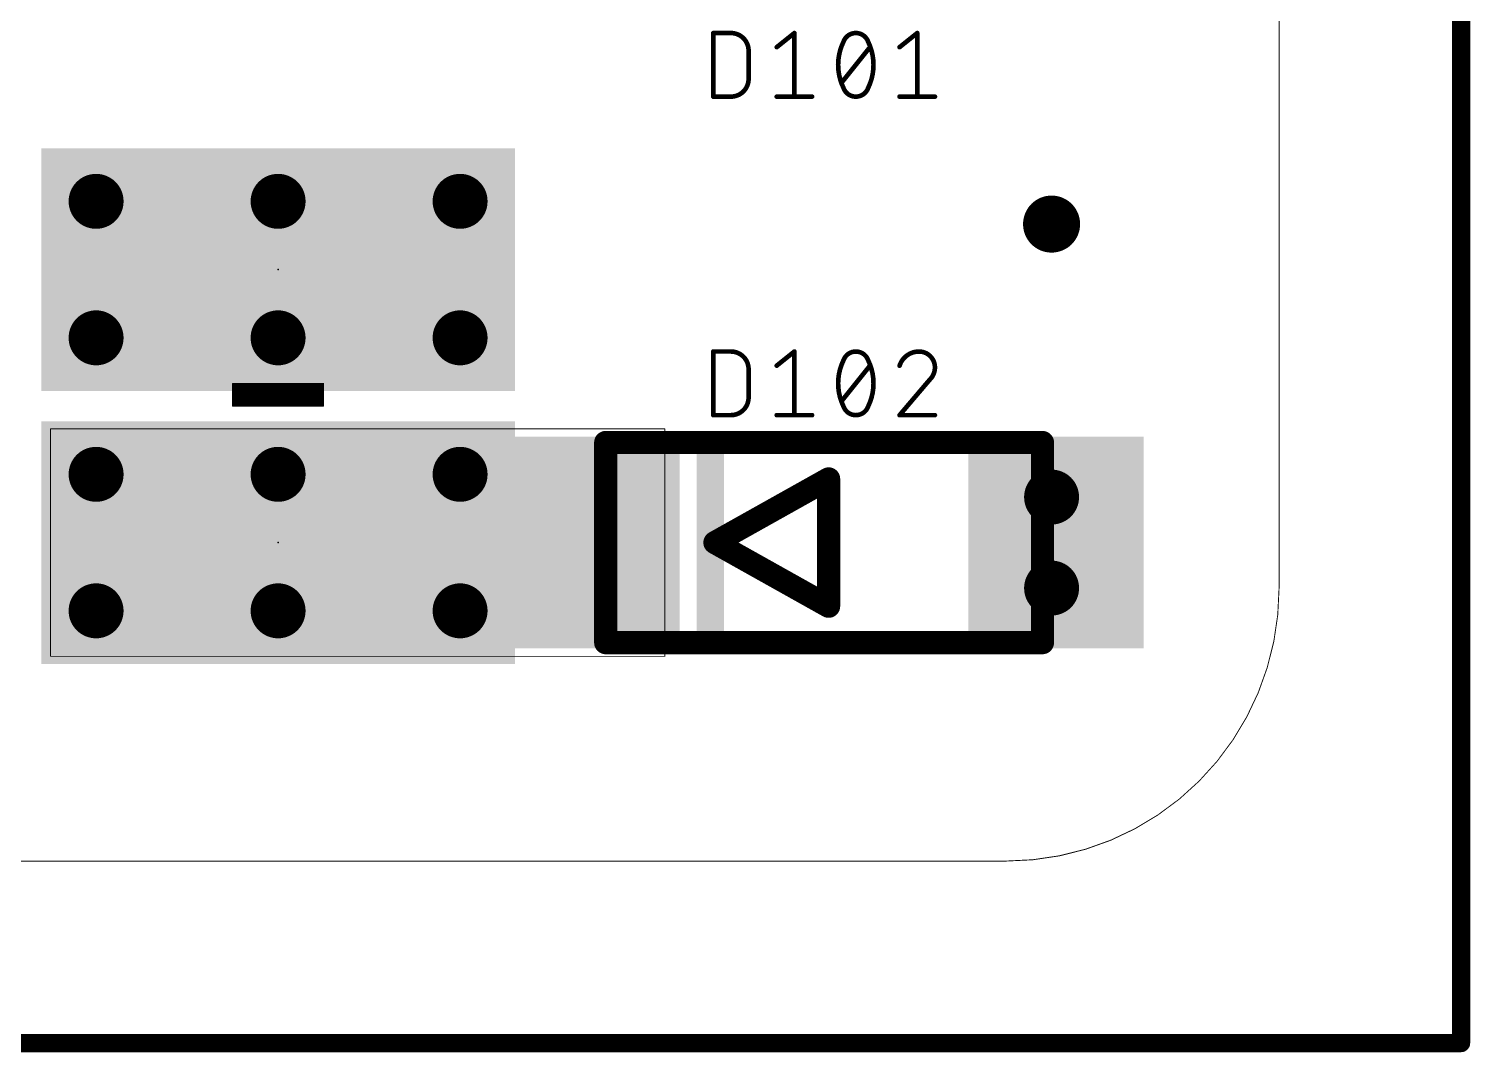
# Model space of a CAD drawing. Extents: x -59.9 to -20.9, y 122.9 to 183.1.
# Drawn here: x -36.74 to -20.9, y 122.9 to 134.15 of the extents above; entities that cross this region are included whole.
import ezdxf

# ---------------------------------------------------------------- set-up
doc = ezdxf.new("R2010")
doc.units = 0
for name, color, linetype in [('1', 12, 'CONTINUOUS'), ('18', 110, 'CONTINUOUS'), ('20', 31, 'CONTINUOUS'), ('21', 253, 'CONTINUOUS'), ('23', 53, 'CONTINUOUS'), ('25', 253, 'CONTINUOUS'), ('29', 253, 'CONTINUOUS'), ('41', 12, 'CONTINUOUS'), ('51', 253, 'CONTINUOUS')]:
    doc.layers.add(name, color=color, linetype=linetype)

# ---------------------------------------------------------------- blocks, each defined once
blk = doc.blocks.new('RECT')
blk.add_solid([(-0.5, -0.5), (0.5, -0.5), (-0.5, 0.5), (0.5, 0.5)])
blk = doc.blocks.new('PIE')
at = {"const_width": 0.5}
blk.add_lwpolyline([(0, -0.25, 1), (0, 0.25, 1), (0, -0.25)], format="xyb", dxfattribs=at)
blk = doc.blocks.new('ROUNDV')
at = {"const_width": 0.5}
blk.add_lwpolyline([(0, -0.25, 1), (0, 0.25, 1), (0, -0.25)], format="xyb", dxfattribs=at)

msp = doc.modelspace()

# ---------------------------------------------------------------- linework, layer by layer
at = {"layer": '1'}
for points, const_width in [([(-21, 183), (-21, 123)], 0.2), ([(-36.5, 129.75), (-36.5, 127.25)], 0.01), ([(-29.75, 129.75), (-36.5, 129.75)], 0.01), ([(-29.75, 127.25), (-29.75, 129.75)], 0.01), ([(-36.5, 127.25), (-29.75, 127.25)], 0.01), ([(-21, 123), (-59.75, 123)], 0.2)]:
    msp.add_lwpolyline(points, dxfattribs=dict(at, const_width=const_width))
for points, const_width in [([(-36.4975, 129.75, 1), (-36.5025, 129.75)], 0.005), ([(-36.5, 129.7525, 1), (-36.5, 129.7475)], 0.005), ([(-29.7475, 129.75, 1), (-29.7525, 129.75)], 0.005), ([(-29.75, 129.7475, 1), (-29.75, 129.7525)], 0.005), ([(-36.5, 127.2525, 1), (-36.5, 127.2475)], 0.005), ([(-36.5025, 127.25, 1), (-36.4975, 127.25)], 0.005), ([(-29.7525, 127.25, 1), (-29.7475, 127.25)], 0.005), ([(-29.75, 127.2475, 1), (-29.75, 127.2525)], 0.005), ([(-21, 122.95, 1), (-21, 123.05)], 0.1), ([(-21.05, 123, 1), (-20.95, 123)], 0.1)]:
    msp.add_lwpolyline(points, format="xyb", dxfattribs=dict(at, const_width=const_width))
at = {"layer": '20', "const_width": 0.01}
for points in [[(-23, 178), (-23, 128)], [(-26, 125), (-55, 125)]]:
    msp.add_lwpolyline(points, dxfattribs=at)
at = {"layer": '20'}
for points, const_width in [([(-26, 125, 0.4142), (-23, 128)], 0.01), ([(-22.9975, 128, 1), (-23.0025, 128)], 0.005), ([(-23.0025, 128, 1), (-22.9975, 128)], 0.005), ([(-26, 125.0025, 1), (-26, 124.9975)], 0.005), ([(-26, 124.9975, 1), (-26, 125.0025)], 0.005)]:
    msp.add_lwpolyline(points, format="xyb", dxfattribs=dict(at, const_width=const_width))
at = {"layer": '21', "const_width": 0.254}
for points in [[(-29.2, 128.5), (-27.95, 129.2)], [(-27.95, 129.2), (-27.95, 127.8)], [(-27.95, 127.8), (-29.2, 128.5)]]:
    msp.add_lwpolyline(points, dxfattribs=at)
at = {"layer": '21', "const_width": 0.127}
for points in [[(-27.8865, 129.2, 1), (-28.0135, 129.2)], [(-27.919, 129.1446, 1), (-27.981, 129.2554)], [(-29.169, 128.5554, 1), (-29.231, 128.4446)], [(-29.231, 128.5554, 1), (-29.169, 128.4446)], [(-28.0135, 127.8, 1), (-27.8865, 127.8)], [(-27.981, 127.7446, 1), (-27.919, 127.8554)]]:
    msp.add_lwpolyline(points, format="xyb", dxfattribs=at)
at = {"layer": '23'}
for p in [(-25.5, 132), (-34, 131.5), (-34, 128.5), (-28, 128.5)]:
    msp.add_point(p, dxfattribs=at)
at = {"layer": '25', "const_width": 0.0508}
for points in [[(-29.218, 133.4004), (-29.218, 134.0996)], [(-29.218, 134.0996), (-29.0237, 134.0996)], [(-28.5205, 133.9442), (-28.3263, 134.0996)], [(-28.3263, 134.0996), (-28.3263, 133.4004)], [(-27.1705, 133.9442), (-26.9763, 134.0996)], [(-26.9763, 134.0996), (-26.9763, 133.4004)], [(-28.8295, 133.9054), (-28.8295, 133.5946)], [(-27.8066, 133.5558), (-27.4959, 133.9442)], [(-29.0237, 133.4004), (-29.218, 133.4004)], [(-28.5205, 133.4004), (-28.132, 133.4004)], [(-27.1705, 133.4004), (-26.782, 133.4004)], [(-29.218, 129.9004), (-29.218, 130.5996)], [(-29.218, 130.5996), (-29.0237, 130.5996)], [(-28.5205, 130.4442), (-28.3263, 130.5996)], [(-28.3263, 130.5996), (-28.3263, 129.9004)], [(-28.8295, 130.4054), (-28.8295, 130.0946)], [(-27.8066, 130.0558), (-27.4959, 130.4442)], [(-26.8403, 130.2888), (-27.1705, 129.9004)], [(-29.0237, 129.9004), (-29.218, 129.9004)], [(-28.5205, 129.9004), (-28.132, 129.9004)], [(-27.1705, 129.9004), (-26.782, 129.9004)]]:
    msp.add_lwpolyline(points, dxfattribs=at)
at = {"layer": '25'}
for points, const_width in [([(-29.2053, 134.0996, 1), (-29.2307, 134.0996)], 0.0254), ([(-29.218, 134.1123, 1), (-29.218, 134.0869)], 0.0254), ([(-28.8295, 133.9054, 0.4142), (-29.0237, 134.0996)], 0.0508), ([(-29.0237, 134.1123, 1), (-29.0237, 134.0869)], 0.0254), ([(-29.0237, 134.0869, 1), (-29.0237, 134.1123)], 0.0254), ([(-28.3136, 134.0996, 1), (-28.339, 134.0996)], 0.0254), ([(-28.3183, 134.0897, 1), (-28.3342, 134.1095)], 0.0254), ([(-27.7872, 134.0025, 0.1139), (-27.8455, 133.75)], 0.0508), ([(-27.6513, 134.0996, 0.3205), (-27.7872, 134.0025)], 0.0508), ([(-27.7992, 134.0066, 1), (-27.7752, 133.9984)], 0.0254), ([(-27.7758, 133.9969, 1), (-27.7986, 134.0081)], 0.0254), ([(-27.5153, 134.0025, 0.3205), (-27.6513, 134.0996)], 0.0508), ([(-27.6512, 134.1123, 1), (-27.6513, 134.0869)], 0.0254), ([(-27.6512, 134.0869, 1), (-27.6513, 134.1123)], 0.0254), ([(-27.457, 133.75, 0.1139), (-27.5153, 134.0025)], 0.0508), ([(-27.5039, 134.0081, 1), (-27.5267, 133.9969)], 0.0254), ([(-27.5273, 133.9984, 1), (-27.5033, 134.0066)], 0.0254), ([(-26.9636, 134.0996, 1), (-26.9889, 134.0996)], 0.0254), ([(-26.9683, 134.0897, 1), (-26.9842, 134.1095)], 0.0254), ([(-28.8168, 133.9054, 1), (-28.8422, 133.9054)], 0.0254), ([(-28.8422, 133.9054, 1), (-28.8168, 133.9054)], 0.0254), ([(-28.5284, 133.9541, 1), (-28.5125, 133.9343)], 0.0254), ([(-27.486, 133.9363, 1), (-27.5058, 133.9522)], 0.0254), ([(-27.1784, 133.9541, 1), (-27.1625, 133.9343)], 0.0254), ([(-27.8455, 133.75, 0.1139), (-27.7872, 133.4975)], 0.0508), ([(-27.8328, 133.75, 1), (-27.8582, 133.75)], 0.0254), ([(-27.8582, 133.75, 1), (-27.8328, 133.75)], 0.0254), ([(-27.5153, 133.4975, 0.1139), (-27.457, 133.75)], 0.0508), ([(-27.4443, 133.75, 1), (-27.4697, 133.75)], 0.0254), ([(-27.4697, 133.75, 1), (-27.4443, 133.75)], 0.0254), ([(-29.0237, 133.4004, 0.4142), (-28.8295, 133.5946)], 0.0508), ([(-28.8168, 133.5946, 1), (-28.8422, 133.5946)], 0.0254), ([(-28.8422, 133.5946, 1), (-28.8168, 133.5946)], 0.0254), ([(-27.8165, 133.5637, 1), (-27.7967, 133.5478)], 0.0254), ([(-29.218, 133.4131, 1), (-29.218, 133.3877)], 0.0254), ([(-29.2307, 133.4004, 1), (-29.2053, 133.4004)], 0.0254), ([(-29.0237, 133.4131, 1), (-29.0237, 133.3877)], 0.0254), ([(-29.0237, 133.3877, 1), (-29.0237, 133.4131)], 0.0254), ([(-28.5205, 133.4131, 1), (-28.5205, 133.3877)], 0.0254), ([(-28.339, 133.4004, 1), (-28.3136, 133.4004)], 0.0254), ([(-28.132, 133.3877, 1), (-28.132, 133.4131)], 0.0254), ([(-27.7872, 133.4975, 0.3205), (-27.6513, 133.4004)], 0.0508), ([(-27.7752, 133.5016, 1), (-27.7992, 133.4934)], 0.0254), ([(-27.7986, 133.4919, 1), (-27.7758, 133.5031)], 0.0254), ([(-27.6513, 133.4004, 0.3205), (-27.5153, 133.4975)], 0.0508), ([(-27.6512, 133.4131, 1), (-27.6513, 133.3877)], 0.0254), ([(-27.6512, 133.3877, 1), (-27.6513, 133.4131)], 0.0254), ([(-27.5267, 133.5031, 1), (-27.5039, 133.4919)], 0.0254), ([(-27.5033, 133.4934, 1), (-27.5273, 133.5016)], 0.0254), ([(-27.1705, 133.4131, 1), (-27.1705, 133.3877)], 0.0254), ([(-26.9889, 133.4004, 1), (-26.9636, 133.4004)], 0.0254), ([(-26.782, 133.3877, 1), (-26.782, 133.4131)], 0.0254), ([(-29.2053, 130.5996, 1), (-29.2307, 130.5996)], 0.0254), ([(-29.218, 130.6123, 1), (-29.218, 130.5869)], 0.0254), ([(-28.8295, 130.4054, 0.4142), (-29.0237, 130.5996)], 0.0508), ([(-29.0237, 130.6123, 1), (-29.0237, 130.5869)], 0.0254), ([(-29.0237, 130.5869, 1), (-29.0237, 130.6123)], 0.0254), ([(-28.3136, 130.5996, 1), (-28.339, 130.5996)], 0.0254), ([(-28.3183, 130.5897, 1), (-28.3342, 130.6095)], 0.0254), ([(-27.7872, 130.5025, 0.1139), (-27.8455, 130.25)], 0.0508), ([(-27.6513, 130.5996, 0.3205), (-27.7872, 130.5025)], 0.0508), ([(-27.7992, 130.5066, 1), (-27.7752, 130.4984)], 0.0254), ([(-27.7758, 130.4969, 1), (-27.7986, 130.5081)], 0.0254), ([(-27.5153, 130.5025, 0.3205), (-27.6513, 130.5996)], 0.0508), ([(-27.6512, 130.6123, 1), (-27.6513, 130.5869)], 0.0254), ([(-27.6512, 130.5869, 1), (-27.6513, 130.6123)], 0.0254), ([(-27.457, 130.25, 0.1139), (-27.5153, 130.5025)], 0.0508), ([(-27.5039, 130.5081, 1), (-27.5267, 130.4969)], 0.0254), ([(-27.5273, 130.4984, 1), (-27.5033, 130.5066)], 0.0254), ([(-26.9568, 130.5996, 0.3252), (-27.1705, 130.4442)], 0.0508), ([(-26.782, 130.4248, 0.4142), (-26.9568, 130.5996)], 0.0508), ([(-26.9568, 130.6123, 1), (-26.9568, 130.5869)], 0.0254), ([(-26.9568, 130.5869, 1), (-26.9568, 130.6123)], 0.0254), ([(-28.8168, 130.4054, 1), (-28.8422, 130.4054)], 0.0254), ([(-28.8422, 130.4054, 1), (-28.8168, 130.4054)], 0.0254), ([(-28.5284, 130.4541, 1), (-28.5125, 130.4343)], 0.0254), ([(-27.486, 130.4363, 1), (-27.5058, 130.4522)], 0.0254), ([(-27.1826, 130.4481, 1), (-27.1584, 130.4403)], 0.0254), ([(-26.8403, 130.2888, 0.2053), (-26.782, 130.4248)], 0.0508), ([(-26.7693, 130.4248, 1), (-26.7947, 130.4248)], 0.0254), ([(-26.7947, 130.4248, 1), (-26.7693, 130.4248)], 0.0254), ([(-27.8455, 130.25, 0.1139), (-27.7872, 129.9975)], 0.0508), ([(-27.8328, 130.25, 1), (-27.8582, 130.25)], 0.0254), ([(-27.8582, 130.25, 1), (-27.8328, 130.25)], 0.0254), ([(-27.5153, 129.9975, 0.1139), (-27.457, 130.25)], 0.0508), ([(-27.4443, 130.25, 1), (-27.4697, 130.25)], 0.0254), ([(-27.4697, 130.25, 1), (-27.4443, 130.25)], 0.0254), ([(-26.8491, 130.298, 1), (-26.8315, 130.2796)], 0.0254), ([(-26.8306, 130.2806, 1), (-26.85, 130.2971)], 0.0254), ([(-29.0237, 129.9004, 0.4142), (-28.8295, 130.0946)], 0.0508), ([(-28.8168, 130.0946, 1), (-28.8422, 130.0946)], 0.0254), ([(-28.8422, 130.0946, 1), (-28.8168, 130.0946)], 0.0254), ([(-27.8165, 130.0637, 1), (-27.7967, 130.0478)], 0.0254), ([(-29.218, 129.9131, 1), (-29.218, 129.8877)], 0.0254), ([(-29.2307, 129.9004, 1), (-29.2053, 129.9004)], 0.0254), ([(-29.0237, 129.9131, 1), (-29.0237, 129.8877)], 0.0254), ([(-29.0237, 129.8877, 1), (-29.0237, 129.9131)], 0.0254), ([(-28.5205, 129.9131, 1), (-28.5205, 129.8877)], 0.0254), ([(-28.339, 129.9004, 1), (-28.3136, 129.9004)], 0.0254), ([(-28.132, 129.8877, 1), (-28.132, 129.9131)], 0.0254), ([(-27.7872, 129.9975, 0.3205), (-27.6513, 129.9004)], 0.0508), ([(-27.7752, 130.0016, 1), (-27.7992, 129.9934)], 0.0254), ([(-27.7986, 129.9919, 1), (-27.7758, 130.0031)], 0.0254), ([(-27.6513, 129.9004, 0.3205), (-27.5153, 129.9975)], 0.0508), ([(-27.6512, 129.9131, 1), (-27.6513, 129.8877)], 0.0254), ([(-27.6512, 129.8877, 1), (-27.6513, 129.9131)], 0.0254), ([(-27.5267, 130.0031, 1), (-27.5039, 129.9919)], 0.0254), ([(-27.5033, 129.9934, 1), (-27.5273, 130.0016)], 0.0254), ([(-27.1705, 129.9131, 1), (-27.1705, 129.8877)], 0.0254), ([(-27.1801, 129.9086, 1), (-27.1608, 129.8922)], 0.0254), ([(-26.782, 129.8877, 1), (-26.782, 129.9131)], 0.0254)]:
    msp.add_lwpolyline(points, format="xyb", dxfattribs=dict(at, const_width=const_width))
at = {"layer": '41', "const_width": 0.01}
for points in [[(-34.5, 130.25), (-33.5, 130.25)], [(-34.5, 130), (-34.5, 130.25)], [(-34.5, 130.24), (-33.5, 130.24)], [(-34.5, 130.23), (-33.5, 130.23)], [(-34.5, 130.22), (-33.5, 130.22)], [(-34.5, 130.21), (-33.5, 130.21)], [(-34.5, 130.2), (-33.5, 130.2)], [(-33.5, 130.25), (-33.5, 130)], [(-34.5, 130.19), (-33.5, 130.19)], [(-34.5, 130.18), (-33.5, 130.18)], [(-34.5, 130.17), (-33.5, 130.17)], [(-34.5, 130.16), (-33.5, 130.16)], [(-34.5, 130.15), (-33.5, 130.15)], [(-34.5, 130.14), (-33.5, 130.14)], [(-34.5, 130.13), (-33.5, 130.13)], [(-34.5, 130.12), (-33.5, 130.12)], [(-34.5, 130.11), (-33.5, 130.11)], [(-34.5, 130.1), (-33.5, 130.1)], [(-34.5, 130.09), (-33.5, 130.09)], [(-34.5, 130.08), (-33.5, 130.08)], [(-34.5, 130.07), (-33.5, 130.07)], [(-34.5, 130.06), (-33.5, 130.06)], [(-34.5, 130.05), (-33.5, 130.05)], [(-34.5, 130.04), (-33.5, 130.04)], [(-34.5, 130.03), (-33.5, 130.03)], [(-34.5, 130.02), (-33.5, 130.02)], [(-34.5, 130.01), (-33.5, 130.01)], [(-33.5, 130), (-34.5, 130)], [(-34.5, 130), (-33.5, 130)]]:
    msp.add_lwpolyline(points, dxfattribs=at)
at = {"layer": '41', "const_width": 0.005}
for points in [[(-34.5, 130.2525, 1), (-34.5, 130.2475)], [(-34.4975, 130.25, 1), (-34.5025, 130.25)], [(-34.5, 130.2425, 1), (-34.5, 130.2375)], [(-34.5, 130.2325, 1), (-34.5, 130.2275)], [(-34.5, 130.2225, 1), (-34.5, 130.2175)], [(-34.5, 130.2125, 1), (-34.5, 130.2075)], [(-34.5, 130.2025, 1), (-34.5, 130.1975)], [(-33.4975, 130.25, 1), (-33.5025, 130.25)], [(-33.5, 130.2475, 1), (-33.5, 130.2525)], [(-33.5, 130.2375, 1), (-33.5, 130.2425)], [(-33.5, 130.2275, 1), (-33.5, 130.2325)], [(-33.5, 130.2175, 1), (-33.5, 130.2225)], [(-33.5, 130.2075, 1), (-33.5, 130.2125)], [(-33.5, 130.1975, 1), (-33.5, 130.2025)], [(-34.5, 130.1925, 1), (-34.5, 130.1875)], [(-34.5, 130.1825, 1), (-34.5, 130.1775)], [(-34.5, 130.1725, 1), (-34.5, 130.1675)], [(-34.5, 130.1625, 1), (-34.5, 130.1575)], [(-34.5, 130.1525, 1), (-34.5, 130.1475)], [(-34.5, 130.1425, 1), (-34.5, 130.1375)], [(-34.5, 130.1325, 1), (-34.5, 130.1275)], [(-34.5, 130.1225, 1), (-34.5, 130.1175)], [(-34.5, 130.1125, 1), (-34.5, 130.1075)], [(-34.5, 130.1025, 1), (-34.5, 130.0975)], [(-34.5, 130.0925, 1), (-34.5, 130.0875)], [(-34.5, 130.0825, 1), (-34.5, 130.0775)], [(-34.5, 130.0725, 1), (-34.5, 130.0675)], [(-34.5, 130.0625, 1), (-34.5, 130.0575)], [(-34.5, 130.0525, 1), (-34.5, 130.0475)], [(-34.5, 130.0425, 1), (-34.5, 130.0375)], [(-33.5, 130.1875, 1), (-33.5, 130.1925)], [(-33.5, 130.1775, 1), (-33.5, 130.1825)], [(-33.5, 130.1675, 1), (-33.5, 130.1725)], [(-33.5, 130.1575, 1), (-33.5, 130.1625)], [(-33.5, 130.1475, 1), (-33.5, 130.1525)], [(-33.5, 130.1375, 1), (-33.5, 130.1425)], [(-33.5, 130.1275, 1), (-33.5, 130.1325)], [(-33.5, 130.1175, 1), (-33.5, 130.1225)], [(-33.5, 130.1075, 1), (-33.5, 130.1125)], [(-33.5, 130.0975, 1), (-33.5, 130.1025)], [(-33.5, 130.0875, 1), (-33.5, 130.0925)], [(-33.5, 130.0775, 1), (-33.5, 130.0825)], [(-33.5, 130.0675, 1), (-33.5, 130.0725)], [(-33.5, 130.0575, 1), (-33.5, 130.0625)], [(-33.5, 130.0475, 1), (-33.5, 130.0525)], [(-33.5, 130.0375, 1), (-33.5, 130.0425)], [(-34.5, 130.0325, 1), (-34.5, 130.0275)], [(-34.5, 130.0225, 1), (-34.5, 130.0175)], [(-34.5, 130.0125, 1), (-34.5, 130.0075)], [(-34.5, 130.0025, 1), (-34.5, 129.9975)], [(-34.5, 130.0025, 1), (-34.5, 129.9975)], [(-34.5025, 130, 1), (-34.4975, 130)], [(-33.5025, 130, 1), (-33.4975, 130)], [(-33.5, 130.0275, 1), (-33.5, 130.0325)], [(-33.5, 130.0175, 1), (-33.5, 130.0225)], [(-33.5, 130.0075, 1), (-33.5, 130.0125)], [(-33.5, 129.9975, 1), (-33.5, 130.0025)], [(-33.5, 129.9975, 1), (-33.5, 130.0025)]]:
    msp.add_lwpolyline(points, format="xyb", dxfattribs=at)
at = {"layer": '51', "const_width": 0.254}
for points in [[(-30.4, 129.6), (-25.6, 129.6)], [(-30.4, 127.4), (-30.4, 129.6)], [(-25.6, 129.6), (-25.6, 127.4)], [(-25.6, 127.4), (-30.4, 127.4)]]:
    msp.add_lwpolyline(points, dxfattribs=at)
at = {"layer": '51', "const_width": 0.127}
for points in [[(-30.4, 129.6635, 1), (-30.4, 129.5365)], [(-30.3365, 129.6, 1), (-30.4635, 129.6)], [(-25.5365, 129.6, 1), (-25.6635, 129.6)], [(-25.6, 129.5365, 1), (-25.6, 129.6635)], [(-30.4, 127.4635, 1), (-30.4, 127.3365)], [(-25.6, 127.3365, 1), (-25.6, 127.4635)], [(-30.4635, 127.4, 1), (-30.3365, 127.4)], [(-25.6635, 127.4, 1), (-25.5365, 127.4)]]:
    msp.add_lwpolyline(points, format="xyb", dxfattribs=at)

# ---------------------------------------------------------------- block references
at = {"layer": '1', "xscale": 2.54, "yscale": 5.08, "rotation": 270}
for p in [(-34, 131.5), (-34, 128.5)]:
    msp.add_blockref('RECT', p, dxfattribs=at)
at = {"layer": '1'}
for name, p, xscale, yscale in [('PIE', (-25.5, 132), 0.5, 0.5), ('RECT', (-30.55, 128.5), 1.8, 2.2), ('RECT', (-25.45, 128.5), 1.8, 2.2)]:
    msp.add_blockref(name, p, dxfattribs=dict(at, xscale=xscale, yscale=yscale))
at = {"layer": '18', "xscale": 0.604, "yscale": 0.604}
for p in [(-36, 132.25), (-36, 132.25), (-34, 132.25), (-34, 132.25), (-32, 132.25), (-32, 132.25), (-36, 130.75), (-36, 130.75), (-34, 130.75), (-34, 130.75), (-32, 130.75), (-32, 130.75), (-36, 129.25), (-36, 129.25), (-34, 129.25), (-34, 129.25), (-32, 129.25), (-32, 129.25), (-25.5, 129), (-25.5, 129), (-25.5, 128), (-25.5, 128), (-36, 127.75), (-36, 127.75), (-34, 127.75), (-34, 127.75), (-32, 127.75), (-32, 127.75)]:
    msp.add_blockref('ROUNDV', p, dxfattribs=at)
at = {"layer": '21', "xscale": 0.3, "yscale": 2.1}
msp.add_blockref('RECT', (-29.25, 128.5), dxfattribs=at)
at = {"layer": '29', "xscale": 2.667, "yscale": 5.207, "rotation": 270}
for p in [(-34, 131.5), (-34, 128.5)]:
    msp.add_blockref('RECT', p, dxfattribs=at)
at = {"layer": '29'}
for name, p, xscale, yscale in [('PIE', (-25.5, 132), 0.627, 0.627), ('RECT', (-30.55, 128.5), 1.927, 2.327), ('RECT', (-25.45, 128.5), 1.927, 2.327)]:
    msp.add_blockref(name, p, dxfattribs=dict(at, xscale=xscale, yscale=yscale))
at = {"layer": '51', "xscale": 0.25, "yscale": 1.35}
for p in [(-30.625, 128.475), (-25.375, 128.475)]:
    msp.add_blockref('RECT', p, dxfattribs=at)

doc.saveas('drawing.dxf')
